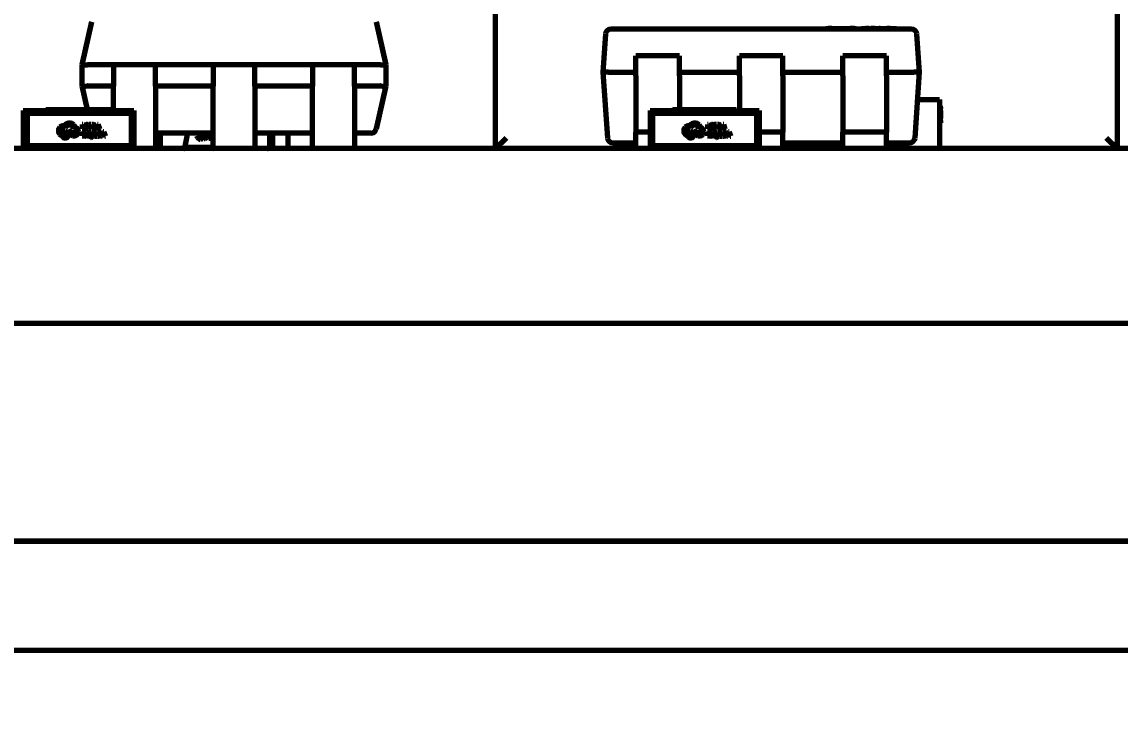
# Model space of a CAD drawing. Header units: millimetres. Extents: x 0 to 1189, y 0 to 841.
# Drawn here: x 586.56 to 596.63, y 577.02 to 583.34 of the extents above; entities that cross this region are included whole.
import ezdxf

# ---------------------------------------------------------------- set-up
doc = ezdxf.new("R2010")
doc.units = ezdxf.units.MM
doc.header["$LTSCALE"] = 0.75
doc.layers.add('FD_Dimensions', color=7, linetype='Continuous', lineweight=35)
doc.layers.add('Visible', color=7, linetype='Continuous', lineweight=70)
doc.styles.get("Standard").update_dxf_attribs({"font": 'arial.ttf'})
doc.dimstyles.new('Dim-ISO-25', dxfattribs={"dimtxt": 3.5, "dimasz": 3.5, "dimexe": 2.1, "dimexo": 2.1, "dimgap": 1.4, "dimtad": 1, "dimzin": 12, "dimdsep": 46, "dimtxsty": 'Standard', "dimcen": 0, "dimazin": 3, "dimtp": 0.1, "dimtm": 0.1, "dimtfac": 0.714286, "dimtmove": 0, "dimatfit": 3, "dimfxl": 1, "dimtzin": 12, "dimarcsym": 0})

# ---------------------------------------------------------------- blocks, each defined once
blk = doc.blocks.new('*D53')
at = {"layer": 'Defpoints', "color": 0, "transparency": 16777216}
for p in [(650.869146, 593.760403), (550.357187, 575.580703), (650.869146, 554.580703)]:
    blk.add_point(p, dxfattribs=at)
at = {"layer": 'FD_Dimensions', "color": 0, "lineweight": -2, "transparency": 16777216}
for p, q in [((650.869146, 591.660403), (650.869146, 552.480703)), ((550.357187, 573.480703), (550.357187, 552.480703)), ((553.857187, 554.580703), (647.369146, 554.580703))]:
    blk.add_line(p, q, dxfattribs=at)
at = {"layer": 'FD_Dimensions', "color": 0, "transparency": 16777216}
for points in [[(553.857187, 555.164037), (553.857187, 553.99737), (550.357187, 554.580703)], [(647.369146, 555.164037), (647.369146, 553.99737), (650.869146, 554.580703)]]:
    blk.add_solid(points, dxfattribs=at)
at = {"layer": 'FD_Dimensions', "color": 0, "transparency": 16777216, "insert": (600.613167, 557.767709), "char_height": 3.5, "attachment_point": 5}
blk.add_mtext('100.51', dxfattribs=at)

msp = doc.modelspace()

# ---------------------------------------------------------------- linework, layer by layer
at = {"layer": 'Visible', "extrusion": (0, 1, 0)}
for p, q in [((590.9, 582.181), (590.9, 589.181)), ((596.6, 589.181), (596.6, 582.181)), ((587.109, 582.948), (587.196, 583.343)), ((589.806, 583.343), (589.893, 582.948)), ((591.886, 582.881), (591.911, 583.234)), ((591.96, 583.281), (594.711, 583.281)), ((593.93, 583.282), (593.949, 583.282)), ((593.93, 583.282), (593.93, 583.281)), ((593.983, 583.282), (593.949, 583.282)), ((593.983, 583.282), (594.024, 583.282)), ((593.983, 583.282), (593.983, 583.281)), ((594.024, 583.282), (594.068, 583.282)), ((594.068, 583.282), (594.113, 583.282)), ((594.068, 583.282), (594.068, 583.281)), ((594.113, 583.282), (594.126, 583.282)), ((594.113, 583.282), (594.113, 583.281)), ((594.126, 583.282), (594.152, 583.282)), ((594.126, 583.282), (594.126, 583.281)), ((594.191, 583.282), (594.152, 583.282)), ((594.152, 583.282), (594.152, 583.281)), ((594.191, 583.282), (594.207, 583.282)), ((594.207, 583.282), (594.207, 583.281)), ((594.257, 583.282), (594.257, 583.281)), ((594.257, 583.282), (594.29, 583.282)), ((594.29, 583.282), (594.29, 583.281)), ((594.292, 583.282), (594.292, 583.281)), ((594.297, 583.282), (594.292, 583.282)), ((594.297, 583.282), (594.301, 583.282)), ((594.297, 583.282), (594.297, 583.281)), ((594.311, 583.282), (594.301, 583.282)), ((594.324, 583.282), (594.311, 583.282)), ((594.324, 583.282), (594.325, 583.282)), ((594.324, 583.282), (594.324, 583.281)), ((594.325, 583.282), (594.332, 583.282)), ((594.325, 583.282), (594.325, 583.281)), ((594.332, 583.282), (594.337, 583.282)), ((594.332, 583.282), (594.332, 583.281)), ((594.337, 583.282), (594.337, 583.281)), ((594.343, 583.282), (594.343, 583.281)), ((594.354, 583.282), (594.343, 583.282)), ((594.367, 583.282), (594.354, 583.282)), ((594.372, 583.282), (594.367, 583.282)), ((594.372, 583.282), (594.376, 583.282)), ((594.372, 583.282), (594.372, 583.281)), ((594.376, 583.282), (594.376, 583.281)), ((594.376, 583.282), (594.378, 583.282)), ((594.378, 583.282), (594.378, 583.281)), ((594.382, 583.282), (594.378, 583.282)), ((594.382, 583.282), (594.398, 583.282)), ((594.398, 583.282), (594.418, 583.282)), ((594.426, 583.282), (594.418, 583.282)), ((594.418, 583.282), (594.418, 583.281)), ((594.426, 583.282), (594.426, 583.281)), ((594.426, 583.282), (594.459, 583.282)), ((594.459, 583.282), (594.462, 583.282)), ((594.459, 583.282), (594.459, 583.281)), ((594.462, 583.282), (594.47, 583.282)), ((594.462, 583.282), (594.462, 583.281)), ((594.47, 583.282), (594.487, 583.282)), ((594.47, 583.282), (594.47, 583.281)), ((594.511, 583.282), (594.487, 583.282)), ((594.52, 583.282), (594.511, 583.282)), ((594.52, 583.282), (594.52, 583.281)), ((594.523, 583.282), (594.532, 583.282)), ((594.523, 583.282), (594.523, 583.281)), ((594.532, 583.282), (594.538, 583.282)), ((594.532, 583.282), (594.532, 583.281)), ((594.538, 583.282), (594.563, 583.282)), ((594.538, 583.282), (594.538, 583.281)), ((594.563, 583.282), (594.57, 583.282)), ((594.563, 583.282), (594.563, 583.281)), ((594.57, 583.282), (594.578, 583.282)), ((594.57, 583.282), (594.57, 583.281)), ((594.578, 583.282), (594.578, 583.281)), ((594.761, 583.234), (594.786, 582.881)), ((592.586, 583.031), (592.186, 583.031)), ((592.186, 582.848), (592.186, 583.031)), ((592.586, 582.848), (592.586, 583.031)), ((593.536, 583.031), (593.136, 583.031)), ((593.136, 582.848), (593.136, 583.031)), ((593.536, 582.848), (593.536, 583.031)), ((594.486, 583.031), (594.086, 583.031)), ((594.086, 582.848), (594.086, 583.031)), ((594.486, 582.848), (594.486, 583.031)), ((587.109, 582.756), (587.109, 582.948)), ((587.109, 582.948), (587.109, 582.948)), ((587.406, 582.948), (587.157, 582.948)), ((587.397, 582.938), (587.397, 582.755)), ((587.771, 582.948), (587.406, 582.948)), ((588.318, 582.948), (587.771, 582.948)), ((587.781, 582.755), (587.781, 582.938)), ((588.309, 582.938), (588.309, 582.755)), ((588.683, 582.948), (588.318, 582.948)), ((589.231, 582.948), (588.683, 582.948)), ((588.693, 582.755), (588.693, 582.938)), ((589.221, 582.938), (589.221, 582.755)), ((589.596, 582.948), (589.231, 582.948)), ((589.845, 582.948), (589.596, 582.948)), ((589.605, 582.755), (589.605, 582.938)), ((589.893, 582.948), (589.893, 582.756)), ((589.893, 582.948), (589.893, 582.948)), ((591.928, 582.277), (591.886, 582.881)), ((591.936, 582.881), (591.886, 582.881)), ((591.936, 582.881), (592.186, 582.881)), ((592.186, 582.848), (592.186, 582.376)), ((592.586, 582.881), (593.136, 582.881)), ((592.586, 582.848), (592.586, 582.541)), ((593.136, 582.848), (593.136, 582.531)), ((593.536, 582.881), (594.086, 582.881)), ((593.536, 582.848), (593.536, 582.376)), ((594.086, 582.848), (594.086, 582.376)), ((594.486, 582.881), (594.736, 582.881)), ((594.486, 582.848), (594.486, 582.376)), ((594.786, 582.881), (594.736, 582.881)), ((594.786, 582.881), (594.744, 582.277)), ((587.156, 582.541), (587.109, 582.756)), ((587.109, 582.756), (587.109, 582.756)), ((587.157, 582.756), (587.397, 582.756)), ((587.397, 582.531), (587.397, 582.755)), ((587.781, 582.756), (588.309, 582.756)), ((587.781, 582.755), (587.781, 582.442)), ((588.309, 582.442), (588.309, 582.755)), ((588.693, 582.756), (589.221, 582.756)), ((588.693, 582.755), (588.693, 582.442)), ((589.221, 582.442), (589.221, 582.755)), ((589.605, 582.756), (589.845, 582.756)), ((589.605, 582.755), (589.605, 582.442)), ((589.893, 582.756), (589.806, 582.362)), ((589.893, 582.756), (589.893, 582.756)), ((594.768, 582.631), (594.97, 582.631)), ((594.97, 582.631), (594.97, 582.181)), ((586.566, 582.531), (586.582, 582.531)), ((586.566, 582.531), (586.566, 582.181)), ((586.582, 582.531), (586.782, 582.531)), ((586.582, 582.531), (586.582, 582.181)), ((586.771, 582.531), (586.776, 582.541)), ((586.776, 582.541), (586.792, 582.541)), ((586.782, 582.521), (586.792, 582.541)), ((586.782, 582.506), (586.782, 582.531)), ((586.787, 582.531), (586.782, 582.531)), ((586.782, 582.506), (586.782, 582.521)), ((587.382, 582.521), (586.782, 582.521)), ((586.792, 582.541), (587.372, 582.541)), ((587.372, 582.541), (587.382, 582.521)), ((587.382, 582.531), (587.377, 582.531)), ((587.382, 582.531), (587.382, 582.506)), ((587.382, 582.531), (587.582, 582.531)), ((587.382, 582.506), (587.382, 582.521)), ((587.582, 582.531), (587.582, 582.181)), ((592.317, 582.531), (592.517, 582.531)), ((592.317, 582.531), (592.317, 582.181)), ((592.517, 582.521), (592.527, 582.541)), ((592.517, 582.506), (592.517, 582.531)), ((592.522, 582.531), (592.517, 582.531)), ((592.517, 582.506), (592.517, 582.521)), ((593.117, 582.521), (592.517, 582.521)), ((592.527, 582.541), (593.107, 582.541)), ((593.107, 582.541), (593.117, 582.521)), ((593.117, 582.531), (593.112, 582.531)), ((593.117, 582.531), (593.117, 582.506)), ((593.117, 582.531), (593.317, 582.531)), ((593.117, 582.506), (593.117, 582.521)), ((593.317, 582.531), (593.317, 582.181)), ((594.98, 582.575), (594.97, 582.575)), ((594.98, 582.548), (594.97, 582.548)), ((594.98, 582.562), (594.98, 582.575)), ((594.98, 582.562), (594.98, 582.548)), ((594.98, 582.532), (594.98, 582.548)), ((594.98, 582.532), (594.98, 582.493)), ((586.607, 582.206), (586.607, 582.506)), ((586.607, 582.506), (586.782, 582.506)), ((586.607, 582.206), (586.607, 582.506)), ((586.607, 582.506), (587.557, 582.506)), ((586.782, 582.506), (587.382, 582.506)), ((587.382, 582.506), (587.557, 582.506)), ((587.557, 582.506), (587.557, 582.206)), ((587.557, 582.506), (587.557, 582.206)), ((587.781, 582.442), (587.781, 582.373)), ((588.309, 582.373), (588.309, 582.442)), ((588.693, 582.442), (588.693, 582.373)), ((589.221, 582.373), (589.221, 582.442)), ((589.605, 582.442), (589.605, 582.373)), ((592.342, 582.206), (592.342, 582.506)), ((592.342, 582.506), (592.517, 582.506)), ((592.342, 582.206), (592.342, 582.506)), ((592.342, 582.506), (593.292, 582.506)), ((592.517, 582.506), (593.117, 582.506)), ((593.117, 582.506), (593.292, 582.506)), ((593.292, 582.506), (593.292, 582.206)), ((593.292, 582.506), (593.292, 582.206)), ((594.98, 582.44), (594.97, 582.44)), ((594.98, 582.417), (594.97, 582.417)), ((594.98, 582.493), (594.98, 582.456)), ((594.98, 582.44), (594.98, 582.456)), ((594.98, 582.44), (594.98, 582.417)), ((587.013, 582.347), (586.974, 582.327)), ((586.981, 582.311), (587.022, 582.332)), ((587.022, 582.332), (587.013, 582.347)), ((587.036, 582.315), (587.023, 582.315)), ((587.032, 582.36), (587.034, 582.36)), ((587.108, 582.338), (587.107, 582.297)), ((587.113, 582.402), (587.108, 582.402)), ((587.108, 582.402), (587.108, 582.362)), ((587.108, 582.362), (587.129, 582.362)), ((587.129, 582.338), (587.108, 582.338)), ((587.113, 582.366), (587.113, 582.402)), ((587.129, 582.366), (587.113, 582.366)), ((587.113, 582.32), (587.113, 582.333)), ((587.113, 582.333), (587.129, 582.333)), ((587.127, 582.32), (587.113, 582.32)), ((587.113, 582.302), (587.113, 582.315)), ((587.113, 582.315), (587.127, 582.315)), ((587.127, 582.315), (587.127, 582.32)), ((587.129, 582.362), (587.129, 582.366)), ((587.129, 582.333), (587.129, 582.338)), ((587.137, 582.324), (587.137, 582.319)), ((587.153, 582.315), (587.144, 582.314)), ((587.158, 582.297), (587.158, 582.315)), ((587.162, 582.395), (587.162, 582.401)), ((587.162, 582.363), (587.162, 582.368)), ((587.191, 582.402), (587.17, 582.402)), ((587.17, 582.402), (587.17, 582.361)), ((587.17, 582.361), (587.192, 582.361)), ((587.175, 582.384), (587.175, 582.397)), ((587.175, 582.397), (587.191, 582.397)), ((587.19, 582.384), (587.175, 582.384)), ((587.175, 582.366), (587.175, 582.379)), ((587.175, 582.379), (587.19, 582.379)), ((587.192, 582.366), (587.175, 582.366)), ((587.183, 582.32), (587.183, 582.325)), ((587.193, 582.326), (587.187, 582.326)), ((587.187, 582.326), (587.198, 582.297)), ((587.19, 582.379), (587.19, 582.384)), ((587.191, 582.397), (587.191, 582.402)), ((587.192, 582.361), (587.192, 582.366)), ((587.2, 582.304), (587.193, 582.326)), ((587.211, 582.402), (587.199, 582.402)), ((587.199, 582.402), (587.199, 582.361)), ((587.199, 582.361), (587.21, 582.361)), ((587.21, 582.325), (587.201, 582.304)), ((587.201, 582.292), (587.215, 582.325)), ((587.205, 582.397), (587.204, 582.366)), ((587.204, 582.366), (587.21, 582.366)), ((587.211, 582.397), (587.205, 582.397)), ((587.215, 582.325), (587.21, 582.325)), ((587.241, 582.337), (587.22, 582.337)), ((587.22, 582.337), (587.22, 582.296)), ((587.225, 582.301), (587.225, 582.315)), ((587.225, 582.315), (587.24, 582.315)), ((587.226, 582.319), (587.226, 582.332)), ((587.226, 582.332), (587.241, 582.332)), ((587.24, 582.319), (587.226, 582.319)), ((587.25, 582.401), (587.235, 582.361)), ((587.235, 582.361), (587.24, 582.361)), ((587.24, 582.361), (587.244, 582.372)), ((587.24, 582.315), (587.24, 582.319)), ((587.241, 582.332), (587.241, 582.337)), ((587.244, 582.372), (587.261, 582.372)), ((587.252, 582.393), (587.246, 582.376)), ((587.246, 582.376), (587.26, 582.376)), ((587.256, 582.401), (587.25, 582.401)), ((587.262, 582.337), (587.25, 582.337)), ((587.25, 582.337), (587.25, 582.296)), ((587.253, 582.396), (587.253, 582.396)), ((587.26, 582.376), (587.254, 582.393)), ((587.255, 582.332), (587.255, 582.301)), ((587.261, 582.332), (587.255, 582.332)), ((587.271, 582.36), (587.256, 582.401)), ((587.261, 582.372), (587.265, 582.361)), ((587.265, 582.361), (587.271, 582.36)), ((587.301, 582.336), (587.285, 582.296)), ((587.303, 582.328), (587.297, 582.312)), ((587.306, 582.336), (587.301, 582.336)), ((587.304, 582.331), (587.303, 582.331)), ((587.31, 582.311), (587.304, 582.328)), ((587.322, 582.296), (587.306, 582.336)), ((587.781, 582.373), (587.781, 582.363)), ((587.781, 582.363), (587.781, 582.19)), ((588.309, 582.324), (587.781, 582.324)), ((587.827, 582.201), (587.827, 582.324)), ((588.27, 582.324), (588.27, 582.308)), ((588.273, 582.31), (588.273, 582.324)), ((588.287, 582.324), (588.287, 582.324)), ((588.301, 582.324), (588.301, 582.308)), ((588.304, 582.319), (588.304, 582.324)), ((588.309, 582.319), (588.304, 582.319)), ((588.304, 582.31), (588.304, 582.317)), ((588.304, 582.317), (588.309, 582.317)), ((588.309, 582.363), (588.309, 582.373)), ((588.309, 582.19), (588.309, 582.363)), ((588.693, 582.373), (588.693, 582.363)), ((588.693, 582.363), (588.693, 582.19)), ((589.221, 582.324), (588.693, 582.324)), ((588.827, 582.324), (588.827, 582.201)), ((588.853, 582.324), (588.853, 582.181)), ((588.996, 582.324), (588.996, 582.181)), ((589.221, 582.363), (589.221, 582.373)), ((589.221, 582.19), (589.221, 582.363)), ((589.605, 582.373), (589.605, 582.363)), ((589.605, 582.363), (589.605, 582.19)), ((589.759, 582.324), (589.605, 582.324)), ((592.186, 582.376), (592.186, 582.331)), ((592.317, 582.331), (592.186, 582.331)), ((592.186, 582.181), (592.186, 582.331)), ((592.749, 582.347), (592.71, 582.327)), ((592.717, 582.311), (592.758, 582.332)), ((592.758, 582.332), (592.749, 582.347)), ((592.771, 582.315), (592.758, 582.315)), ((592.767, 582.36), (592.77, 582.36)), ((592.844, 582.402), (592.843, 582.362)), ((592.843, 582.362), (592.865, 582.362)), ((592.864, 582.338), (592.843, 582.338)), ((592.843, 582.338), (592.843, 582.297)), ((592.849, 582.402), (592.844, 582.402)), ((592.848, 582.32), (592.849, 582.333)), ((592.863, 582.32), (592.848, 582.32)), ((592.848, 582.302), (592.848, 582.315)), ((592.848, 582.315), (592.863, 582.315)), ((592.849, 582.366), (592.849, 582.402)), ((592.865, 582.366), (592.849, 582.366)), ((592.849, 582.333), (592.864, 582.333)), ((592.863, 582.315), (592.863, 582.32)), ((592.864, 582.333), (592.864, 582.338)), ((592.865, 582.362), (592.865, 582.366)), ((592.873, 582.324), (592.873, 582.319)), ((592.888, 582.315), (592.88, 582.314)), ((592.893, 582.297), (592.893, 582.315)), ((592.897, 582.395), (592.897, 582.401)), ((592.897, 582.363), (592.897, 582.368)), ((592.926, 582.402), (592.905, 582.402)), ((592.905, 582.402), (592.905, 582.361)), ((592.905, 582.361), (592.927, 582.361)), ((592.91, 582.366), (592.911, 582.379)), ((592.927, 582.366), (592.91, 582.366)), ((592.911, 582.384), (592.911, 582.397)), ((592.911, 582.397), (592.926, 582.397)), ((592.925, 582.384), (592.911, 582.384)), ((592.911, 582.379), (592.925, 582.379)), ((592.918, 582.32), (592.918, 582.325)), ((592.928, 582.326), (592.922, 582.326)), ((592.922, 582.326), (592.934, 582.297)), ((592.925, 582.379), (592.925, 582.384)), ((592.926, 582.397), (592.926, 582.402)), ((592.927, 582.361), (592.927, 582.366)), ((592.936, 582.304), (592.928, 582.326)), ((592.947, 582.402), (592.935, 582.402)), ((592.935, 582.402), (592.935, 582.361)), ((592.935, 582.361), (592.946, 582.361)), ((592.945, 582.325), (592.937, 582.304)), ((592.937, 582.292), (592.95, 582.325)), ((592.94, 582.397), (592.94, 582.366)), ((592.946, 582.397), (592.94, 582.397)), ((592.94, 582.366), (592.946, 582.366)), ((592.95, 582.325), (592.945, 582.325)), ((592.977, 582.337), (592.956, 582.337)), ((592.956, 582.337), (592.956, 582.296)), ((592.961, 582.319), (592.961, 582.332)), ((592.961, 582.332), (592.977, 582.332)), ((592.976, 582.319), (592.961, 582.319)), ((592.961, 582.301), (592.961, 582.315)), ((592.961, 582.315), (592.976, 582.315)), ((592.986, 582.401), (592.97, 582.361)), ((592.97, 582.361), (592.976, 582.361)), ((592.976, 582.361), (592.98, 582.372)), ((592.976, 582.315), (592.976, 582.319)), ((592.977, 582.332), (592.977, 582.337)), ((592.98, 582.372), (592.997, 582.372)), ((592.988, 582.393), (592.982, 582.376)), ((592.982, 582.376), (592.995, 582.376)), ((592.986, 582.337), (592.985, 582.296)), ((592.992, 582.401), (592.986, 582.401)), ((592.997, 582.337), (592.986, 582.337)), ((592.989, 582.396), (592.988, 582.396)), ((592.995, 582.376), (592.989, 582.393)), ((592.991, 582.332), (592.99, 582.301)), ((592.997, 582.332), (592.991, 582.332)), ((593.007, 582.36), (592.992, 582.401)), ((592.997, 582.372), (593.001, 582.361)), ((593.001, 582.361), (593.007, 582.36)), ((593.036, 582.336), (593.021, 582.296)), ((593.038, 582.328), (593.032, 582.312)), ((593.042, 582.336), (593.036, 582.336)), ((593.039, 582.331), (593.039, 582.331)), ((593.046, 582.311), (593.04, 582.328)), ((593.057, 582.296), (593.042, 582.336)), ((593.536, 582.331), (593.317, 582.331)), ((593.536, 582.376), (593.536, 582.331)), ((593.536, 582.181), (593.536, 582.331)), ((594.086, 582.376), (594.086, 582.331)), ((594.486, 582.331), (594.086, 582.331)), ((594.086, 582.181), (594.086, 582.331)), ((594.486, 582.376), (594.486, 582.331)), ((594.486, 582.181), (594.486, 582.331)), ((586.981, 582.308), (586.981, 582.311)), ((587.02, 582.298), (587.037, 582.297)), ((587.107, 582.297), (587.129, 582.297)), ((587.129, 582.302), (587.113, 582.302)), ((587.129, 582.297), (587.129, 582.302)), ((587.153, 582.311), (587.146, 582.311)), ((587.152, 582.301), (587.152, 582.301)), ((587.152, 582.301), (587.152, 582.297)), ((587.152, 582.297), (587.158, 582.297)), ((587.153, 582.309), (587.153, 582.311)), ((587.165, 582.303), (587.164, 582.298)), ((587.188, 582.288), (587.188, 582.283)), ((587.198, 582.297), (587.196, 582.291)), ((587.201, 582.301), (587.2, 582.304)), ((587.201, 582.301), (587.201, 582.301)), ((587.22, 582.296), (587.242, 582.296)), ((587.242, 582.301), (587.225, 582.301)), ((587.242, 582.296), (587.242, 582.301)), ((587.25, 582.296), (587.261, 582.296)), ((587.255, 582.301), (587.261, 582.301)), ((587.285, 582.296), (587.291, 582.296)), ((587.291, 582.296), (587.295, 582.307)), ((587.295, 582.307), (587.312, 582.307)), ((587.297, 582.312), (587.31, 582.311)), ((587.312, 582.307), (587.316, 582.296)), ((587.316, 582.296), (587.322, 582.296)), ((588.223, 582.3), (588.203, 582.29)), ((588.207, 582.282), (588.227, 582.293)), ((588.207, 582.28), (588.207, 582.282)), ((588.227, 582.293), (588.223, 582.3)), ((588.226, 582.275), (588.235, 582.275)), ((588.234, 582.284), (588.228, 582.284)), ((588.232, 582.307), (588.233, 582.307)), ((588.27, 582.308), (588.281, 582.308)), ((588.281, 582.296), (588.27, 582.296)), ((588.27, 582.296), (588.27, 582.276)), ((588.27, 582.276), (588.281, 582.276)), ((588.281, 582.31), (588.273, 582.31)), ((588.273, 582.287), (588.273, 582.294)), ((588.273, 582.294), (588.281, 582.294)), ((588.28, 582.287), (588.273, 582.287)), ((588.273, 582.278), (588.273, 582.285)), ((588.273, 582.285), (588.28, 582.285)), ((588.281, 582.278), (588.273, 582.278)), ((588.28, 582.285), (588.28, 582.287)), ((588.281, 582.308), (588.281, 582.31)), ((588.281, 582.294), (588.281, 582.296)), ((588.281, 582.276), (588.281, 582.278)), ((588.285, 582.289), (588.285, 582.287)), ((588.293, 582.285), (588.288, 582.284)), ((588.293, 582.283), (588.289, 582.282)), ((588.293, 582.281), (588.293, 582.283)), ((588.293, 582.278), (588.293, 582.278)), ((588.293, 582.278), (588.293, 582.276)), ((588.293, 582.276), (588.295, 582.276)), ((588.295, 582.276), (588.295, 582.285)), ((588.297, 582.309), (588.297, 582.311)), ((588.299, 582.279), (588.299, 582.276)), ((588.301, 582.308), (588.309, 582.308)), ((588.309, 582.31), (588.304, 582.31)), ((588.308, 582.287), (588.308, 582.29)), ((590.9, 582.181), (591, 582.281)), ((592.186, 582.231), (591.978, 582.231)), ((592.717, 582.308), (592.717, 582.311)), ((592.756, 582.298), (592.773, 582.297)), ((592.843, 582.297), (592.865, 582.297)), ((592.865, 582.302), (592.848, 582.302)), ((592.865, 582.297), (592.865, 582.302)), ((592.888, 582.311), (592.881, 582.311)), ((592.888, 582.309), (592.888, 582.311)), ((592.888, 582.301), (592.888, 582.301)), ((592.888, 582.301), (592.888, 582.297)), ((592.888, 582.297), (592.893, 582.297)), ((592.9, 582.303), (592.9, 582.298)), ((592.923, 582.288), (592.923, 582.283)), ((592.934, 582.297), (592.931, 582.291)), ((592.936, 582.301), (592.936, 582.304)), ((592.936, 582.301), (592.936, 582.301)), ((592.956, 582.296), (592.978, 582.296)), ((592.978, 582.301), (592.961, 582.301)), ((592.978, 582.296), (592.978, 582.301)), ((592.985, 582.296), (592.996, 582.296)), ((592.99, 582.301), (592.996, 582.301)), ((593.021, 582.296), (593.026, 582.296)), ((593.026, 582.296), (593.03, 582.307)), ((593.03, 582.307), (593.047, 582.307)), ((593.032, 582.312), (593.046, 582.311)), ((593.047, 582.307), (593.051, 582.296)), ((593.051, 582.296), (593.057, 582.296)), ((594.086, 582.231), (593.536, 582.231)), ((594.694, 582.231), (594.486, 582.231)), ((596.5, 582.281), (596.6, 582.181)), ((604.277, 582.181), (566.627, 582.181)), ((586.832, 582.206), (586.607, 582.206)), ((587.557, 582.206), (586.607, 582.206)), ((586.832, 582.181), (586.832, 582.206)), ((587.316, 582.206), (587.316, 582.181)), ((587.557, 582.206), (587.332, 582.206)), ((587.332, 582.206), (587.332, 582.181)), ((588.046, 582.191), (588.048, 582.191)), ((588.048, 582.183), (588.046, 582.183)), ((588.047, 582.187), (588.048, 582.191)), ((588.048, 582.183), (588.048, 582.191)), ((588.309, 582.191), (588.05, 582.191)), ((588.077, 582.191), (588.077, 582.181)), ((588.827, 582.207), (588.853, 582.181)), ((592.567, 582.206), (592.342, 582.206)), ((593.292, 582.206), (592.342, 582.206)), ((592.567, 582.181), (592.567, 582.206)), ((592.586, 582.181), (592.586, 582.206)), ((592.649, 582.191), (592.65, 582.191)), ((592.649, 582.187), (592.65, 582.191)), ((592.65, 582.183), (592.649, 582.183)), ((592.65, 582.183), (592.65, 582.191)), ((593.067, 582.191), (592.653, 582.191)), ((592.68, 582.191), (592.68, 582.181)), ((592.902, 582.181), (592.902, 582.191)), ((593.292, 582.206), (593.067, 582.206)), ((593.067, 582.206), (593.067, 582.181)), ((562.857, 580.581), (615.357, 580.581)), ((615.357, 578.581), (562.857, 578.581)), ((562.857, 578.581), (615.357, 578.581)), ((559.848, 577.581), (638.366, 577.581))]:
    msp.add_line(p, q, dxfattribs=at)
at = {"layer": 'Visible', "extrusion": (-2e-16, 0, -1)}
for centre, radius, start, end in [((-591.96, 583.231), 0.05, 4, 90), ((-594.711, 583.231), 0.05, 90, 176), ((-587.077, 582.431), 1, 186.1333, 193.2971), ((-588.304, 582.282), 0.00668, 88.9569, 122.306), ((-588.304, 582.279), 0.00166, 127.1478, 181.8933), ((-591.978, 582.281), 0.05, 270, 356), ((-594.694, 582.281), 0.05, 184, 270), ((-587.771, 582.19), 0.0096, 180, 270), ((-587.847, 582.201), 0.02, 270, 0), ((-588.318, 582.19), 0.0096, 270, 0), ((-588.683, 582.19), 0.0096, 180, 270), ((-589.231, 582.19), 0.0096, 270, 0), ((-589.596, 582.19), 0.0096, 180, 270), ((-591.68, 582.431), 1, 193.0029, 193.2971)]:
    msp.add_arc(centre, radius, start, end, dxfattribs=at)
at = {"layer": 'Visible'}
for centre, radius, start, end in [((587.406, 582.938), 0.0096, 90, 180), ((587.771, 582.938), 0.0096, 0, 90), ((588.318, 582.938), 0.0096, 90, 180), ((588.683, 582.938), 0.0096, 0, 90), ((589.231, 582.938), 0.0096, 90, 180), ((589.596, 582.938), 0.0096, 0, 90), ((586.937, 582.344), 0.0466, 134.6971, 179.6794), ((586.937, 582.344), 0.0472, 179.7208, 221.6119), ((586.937, 582.345), 0.029, 89.7169, 179.4704), ((586.938, 582.345), 0.0294, 179.9989, 245.4523), ((586.953, 582.308), 0.0292, 89.9896, 159.3696), ((586.952, 582.308), 0.0113, 89.5857, 269.6016), ((586.952, 582.308), 0.0113, 269.604, 89.5833), ((586.991, 582.356), 0.0407, 89.357, 161.0747), ((586.991, 582.356), 0.0409, 6.2725, 89.3877), ((587.034, 582.338), 0.0226, 359.6348, 89.5525), ((587.034, 582.338), 0.0225, 273.7943, 359.9919), ((587.034, 582.337), 0.0409, 1.1824, 72.1956), ((588.212, 582.305), 0.0204, 107.9732, 161.45), ((588.212, 582.304), 0.0205, 6.7485, 71.9334), ((589.759, 582.372), 0.048, 270, 347.4712), ((592.672, 582.344), 0.0466, 134.6971, 179.6794), ((592.673, 582.344), 0.0472, 179.7208, 221.6119), ((592.673, 582.345), 0.029, 89.7169, 179.4704), ((592.673, 582.345), 0.0294, 179.9989, 245.4523), ((592.688, 582.308), 0.0292, 89.9896, 159.3696), ((592.688, 582.308), 0.0113, 89.5857, 269.6016), ((592.727, 582.356), 0.0407, 89.357, 161.0747), ((592.688, 582.308), 0.0113, 269.604, 89.5833), ((592.727, 582.356), 0.0409, 6.2725, 89.3877), ((592.769, 582.338), 0.0226, 359.6348, 89.5525), ((592.77, 582.338), 0.0225, 273.7943, 359.9919), ((592.769, 582.337), 0.0409, 1.1824, 72.1956), ((586.952, 582.308), 0.029, 269.7169, 359.4704), ((588.185, 582.299), 0.0236, 180.1625, 222.0583), ((588.185, 582.299), 0.0145, 90.1232, 179.8768), ((588.193, 582.28), 0.00564, 90, 270), ((588.193, 582.28), 0.0145, 270.1232, 359.8768), ((588.233, 582.296), 0.0202, 317.3597, 0.1627), ((592.688, 582.308), 0.029, 269.7169, 359.4704), ((588.807, 582.201), 0.02, 270, 0)]:
    msp.add_arc(centre, radius, start, end, dxfattribs=at)
at = {"layer": 'Visible', "extrusion": (-2e-16, 0, -1)}
for centre, major_axis, ratio, start_param, end_param in [((587.157, 582.943), (-0.048, 0.0053), 0.107218, 0.011769, 1.535489), ((589.845, 582.943), (0.048, 0.0053), 0.107218, -1.535489, -0.011769), ((586.943, 582.359), (-0.0194, 0.0071), 0.656604, 1.070411, 1.86433), ((587.819, 583.528), (0.675, 1.16), 0.097346, 3.085934, 3.171643), ((585.471, 580.32), (1.679, 2.001), 0.041306, -0.034144, 0.049909), ((586.949, 582.738), (-0.212, 0.37), 0.20241, 3.137786, 3.259037), ((587.462, 582.26), (-0.291, 0.056), 0.038733, -0.20033, -0.064083), ((592.678, 582.359), (-0.0194, 0.0071), 0.656604, 1.070411, 1.86433), ((593.554, 583.528), (0.675, 1.16), 0.097346, 3.085934, 3.171643), ((591.207, 580.32), (1.679, 2.001), 0.041306, -0.034144, 0.049909), ((592.685, 582.738), (-0.212, 0.37), 0.20241, 3.137786, 3.259037), ((593.197, 582.26), (-0.291, 0.056), 0.038733, -0.20033, -0.064083), ((585.449, 583.449), (-1.73, 1.147), 0.038112, 3.116708, 3.199884), ((588.185, 582.298), (-0.0141, 0.0046), 0.969385, -1.45066, -0.301915), ((588.234, 582.296), (-0.00786, 0.00786), 0.978094, 0.770918, 2.370675), ((588.233, 582.296), (-0.0035, 0.0108), 0.98996, 1.887557, 3.384947), ((588.621, 582.893), (0.333, 0.583), 0.097346, 3.085934, 3.171643), ((587.459, 581.281), (0.832, 1.007), 0.041306, -0.034144, 0.049909), ((588.189, 582.495), (-0.107, 0.184), 0.20241, 3.137786, 3.259037), ((587.437, 582.846), (-0.869, 0.567), 0.038112, 3.116707, 3.199884), ((591.184, 583.449), (-1.73, 1.147), 0.038112, 3.116708, 3.199884)]:
    msp.add_ellipse(centre, major_axis=major_axis, ratio=ratio, start_param=start_param, end_param=end_param, dxfattribs=at)
at = {"layer": 'Visible'}
for centre, major_axis, ratio, start_param, end_param in [((587.157, 582.761), (0.048, 0.0053), 0.107218, 3.153362, 4.677082), ((589.845, 582.761), (-0.048, 0.0053), 0.107218, 1.606103, 3.129824), ((586.939, 582.337), (-0.0138, 0.0523), 0.926516, -0.247037, 0.487553), ((586.952, 582.308), (0.0237, 0.0179), 0.966445, 0.054562, 0.90237), ((586.999, 582.314), (-0.02, 0.0988), 0.759986, -0.15803, 0.321953), ((586.993, 582.351), (-0.0182, 0.0612), 0.934799, -0.980583, -0.277814), ((586.992, 582.366), (-0.0539, 0.0233), 0.837988, 3.806534, 4.311597), ((587.034, 582.338), (-0.0115, 0.0389), 0.988956, 3.667174, 4.414493), ((588.899, 583.576), (1.764, 1.207), 0.091427, 3.07816, 3.155207), ((586.922, 582.207), (0.244, 0.19), 0.183486, 0.098091, 0.22818), ((587.296, 582.387), (0.13, 0.073), 0.212187, 3.021435, 3.170188), ((585.953, 583.958), (-1.269, 1.589), 0.081091, 3.075982, 3.149198), ((585.03, 585.925), (-2.193, 3.56), 0.069256, 3.098279, 3.154959), ((585.24, 579.773), (1.982, 2.621), 0.066126, -0.004639, 0.049226), ((586.404, 581.7), (0.82, 0.691), 0.103718, -0.088444, 0.016), ((585.917, 583.42), (-1.307, 1.049), 0.088029, 3.129863, 3.211123), ((582.669, 585.194), (-4.561, 2.824), 0.058151, 3.125269, 3.177012), ((585.29, 579.708), (1.982, 2.621), 0.066126, -0.004639, 0.049226), ((586.454, 581.636), (0.82, 0.691), 0.103718, -0.088444, 0.016), ((585.968, 583.355), (-1.307, 1.049), 0.088029, 3.129863, 3.211123), ((582.719, 585.129), (-4.561, 2.824), 0.058151, 3.125269, 3.177012), ((588.184, 582.298), (-0.0013, 0.0231), 0.986122, 0.723883, 1.515679), ((588.186, 582.295), (-0.0071, 0.0261), 0.926516, -0.247037, 0.487553), ((588.212, 582.31), (-0.027, 0.0115), 0.837988, 3.806534, 4.205577), ((588.234, 582.297), (-0.0143, 0.0134), 0.942481, 3.881418, 5.185358), ((589.161, 582.921), (0.878, 0.61), 0.091427, 3.07816, 3.155207), ((592.674, 582.337), (-0.0138, 0.0523), 0.926516, -0.247037, 0.487553), ((592.687, 582.308), (0.0237, 0.0179), 0.966445, 0.054562, 0.90237), ((592.735, 582.314), (-0.02, 0.0988), 0.759986, -0.15803, 0.321953), ((592.729, 582.351), (-0.0182, 0.0612), 0.934799, -0.980583, -0.277814), ((592.727, 582.366), (-0.0539, 0.0233), 0.837988, 3.806534, 4.311597), ((592.77, 582.338), (-0.0115, 0.0389), 0.988956, 3.667174, 4.414493), ((594.635, 583.576), (1.764, 1.207), 0.091427, 3.07816, 3.155207), ((592.658, 582.207), (0.244, 0.19), 0.183486, 0.098091, 0.22818), ((593.032, 582.387), (0.13, 0.073), 0.212187, 3.021435, 3.170188), ((590.976, 579.773), (1.982, 2.621), 0.066126, -0.004639, 0.049226), ((591.688, 583.958), (-1.269, 1.589), 0.081091, 3.075982, 3.149198), ((590.766, 585.925), (-2.193, 3.56), 0.069256, 3.098279, 3.154959), ((592.139, 581.7), (0.82, 0.691), 0.103718, -0.088444, 0.016), ((591.653, 583.42), (-1.307, 1.049), 0.088029, 3.129863, 3.211123), ((588.404, 585.194), (-4.561, 2.824), 0.058151, 3.125269, 3.177012), ((591.026, 579.708), (1.982, 2.621), 0.066126, -0.004639, 0.049226), ((592.19, 581.636), (0.82, 0.691), 0.103718, -0.088444, 0.016), ((591.703, 583.355), (-1.307, 1.049), 0.088029, 3.129863, 3.211123), ((588.455, 585.129), (-4.561, 2.824), 0.058151, 3.125269, 3.177012), ((587.027, 582.491), (0.115, 0.186), 0.458145, 3.008744, 3.278684), ((586.952, 582.307), (-0.0282, 0.0047), 0.978016, 0.463372, 1.734638), ((587.031, 582.347), (-0.0147, 0.0474), 0.895466, 2.941428, 3.612698), ((587.862, 583.253), (0.725, 0.955), 0.081663, 3.133606, 3.202597), ((587.239, 582.229), (-0.099, 0.079), 0.179873, -0.023647, 0.140528), ((587.255, 582.453), (0.114, 0.151), 0.157797, 3.127272, 3.258245), ((586.746, 583.034), (-0.403, 0.736), 0.103328, 3.08421, 3.203007), ((587.052, 582.493), (-0.096, 0.192), 0.178116, 3.051539, 3.208707), ((587.708, 583.152), (0.545, 0.853), 0.118939, 3.153272, 3.216276), ((587.325, 582.309), (-0.159, 0.006), 0.112393, 0.09008, 0.298014), ((586.936, 582.587), (-0.246, 0.288), 0.165872, 2.999062, 3.125444), ((587.1, 582.307), (-0.083, 0.0001), 0.172865, 3.291834, 3.569391), ((586.869, 582.469), (-0.314, 0.168), 0.138063, 3.070155, 3.214237), ((586.747, 582.075), (0.436, 0.233), 0.115, -0.062543, 0.026007), ((586.003, 583.893), (-1.269, 1.589), 0.081091, 3.075982, 3.149198), ((585.08, 585.86), (-2.193, 3.56), 0.069256, 3.098279, 3.154959), ((588.229, 582.372), (0.0567, 0.0936), 0.458145, 3.008745, 3.278684), ((588.192, 582.281), (0.0101, 0.0098), 0.950528, 0.772327, 2.037772), ((588.193, 582.28), (-0.0141, 0.0023), 0.978016, 0.463372, 1.734638), ((588.192, 582.28), (0.0118, 0.009), 0.966445, 0.054562, 0.90237), ((588.232, 582.3), (-0.0075, 0.0237), 0.895466, 2.941428, 3.612698), ((588.644, 582.756), (0.359, 0.48), 0.081663, 3.133606, 3.202597), ((588.336, 582.242), (-0.0498, 0.0391), 0.179873, -0.023647, 0.140528), ((588.343, 582.354), (0.0564, 0.076), 0.157797, 3.127272, 3.258245), ((588.087, 582.643), (-0.204, 0.367), 0.103328, 3.08421, 3.203007), ((588.242, 582.373), (-0.0486, 0.0958), 0.178116, 3.051539, 3.208707), ((588.364, 582.321), (0.065, 0.037), 0.212187, 3.021435, 3.170188), ((588.568, 582.705), (0.27, 0.429), 0.118939, 3.153272, 3.216276), ((588.183, 582.42), (-0.124, 0.143), 0.165872, 2.999062, 3.125444), ((588.15, 582.361), (-0.158, 0.083), 0.138063, 3.070155, 3.214237), ((588.091, 582.163), (0.217, 0.118), 0.115, -0.062543, 0.026007), ((592.763, 582.491), (0.115, 0.186), 0.458145, 3.008744, 3.278684), ((592.688, 582.307), (-0.0282, 0.0047), 0.978016, 0.463372, 1.734638), ((592.767, 582.347), (-0.0147, 0.0474), 0.895466, 2.941428, 3.612698), ((593.598, 583.253), (0.725, 0.955), 0.081663, 3.133606, 3.202597), ((592.975, 582.229), (-0.099, 0.079), 0.179873, -0.023647, 0.140528), ((592.991, 582.453), (0.114, 0.151), 0.157797, 3.127272, 3.258245), ((592.481, 583.034), (-0.403, 0.736), 0.103328, 3.08421, 3.203007), ((592.788, 582.493), (-0.096, 0.192), 0.178116, 3.051539, 3.208707), ((593.444, 583.152), (0.545, 0.853), 0.118939, 3.153272, 3.216276), ((593.06, 582.309), (-0.159, 0.006), 0.112393, 0.09008, 0.298014), ((592.671, 582.587), (-0.246, 0.288), 0.165872, 2.999062, 3.125444), ((592.836, 582.307), (-0.083, 0.0001), 0.172865, 3.291834, 3.569391), ((592.605, 582.469), (-0.314, 0.168), 0.138063, 3.070155, 3.214237), ((592.483, 582.075), (0.436, 0.233), 0.115, -0.062543, 0.026007), ((591.739, 583.893), (-1.269, 1.589), 0.081091, 3.075982, 3.149198), ((590.816, 585.86), (-2.193, 3.56), 0.069256, 3.098279, 3.154959), ((588.05, 582.2), (-0.0002, 0.0195), 0.245617, 2.078746, 2.345625), ((588.05, 582.201), (-0.0004, 0.0199), 0.237133, 2.611564, 3.136678), ((592.653, 582.2), (-0.0002, 0.0195), 0.245617, 2.078746, 2.345625), ((592.652, 582.201), (-0.0004, 0.0199), 0.237133, 2.611564, 3.136678)]:
    msp.add_ellipse(centre, major_axis=major_axis, ratio=ratio, start_param=start_param, end_param=end_param, dxfattribs=at)
for points in [[(587.155, 582.948), (587.156, 582.948), (587.156, 582.948), (587.157, 582.948)], [(589.845, 582.948), (589.846, 582.948), (589.846, 582.948), (589.846, 582.948)], [(587.157, 582.756), (587.156, 582.756), (587.156, 582.756), (587.155, 582.756)], [(589.846, 582.756), (589.846, 582.756), (589.846, 582.756), (589.845, 582.756)]]:
    msp.add_rational_spline(points, [1, 0.999953830335, 0.999953830335, 1], degree=3, dxfattribs=at)
for points in [[(586.944, 582.39), (586.941, 582.391), (586.939, 582.391), (586.937, 582.391)], [(586.957, 582.403), (586.952, 582.4), (586.948, 582.395), (586.944, 582.39)], [(587.021, 582.316), (587.016, 582.316), (587.012, 582.312), (587.012, 582.307)], [(587.023, 582.315), (587.022, 582.315), (587.021, 582.316), (587.021, 582.316)], [(587.137, 582.397), (587.133, 582.393), (587.131, 582.388), (587.131, 582.381)], [(587.136, 582.366), (587.14, 582.363), (587.144, 582.361), (587.15, 582.361)], [(587.152, 582.403), (587.146, 582.403), (587.141, 582.401), (587.137, 582.397)], [(587.137, 582.381), (587.137, 582.386), (587.138, 582.391), (587.141, 582.394)], [(587.141, 582.37), (587.138, 582.373), (587.137, 582.376), (587.137, 582.381)], [(587.147, 582.327), (587.143, 582.327), (587.14, 582.326), (587.137, 582.324)], [(587.137, 582.319), (587.14, 582.321), (587.143, 582.322), (587.147, 582.322)], [(587.141, 582.394), (587.144, 582.397), (587.148, 582.398), (587.152, 582.398)], [(587.158, 582.315), (587.158, 582.323), (587.154, 582.327), (587.147, 582.327)], [(587.15, 582.361), (587.155, 582.361), (587.158, 582.361), (587.162, 582.363)], [(587.152, 582.398), (587.156, 582.398), (587.159, 582.397), (587.162, 582.395)], [(587.168, 582.324), (587.166, 582.323), (587.165, 582.321), (587.165, 582.318)], [(587.176, 582.326), (587.173, 582.326), (587.17, 582.326), (587.168, 582.324)], [(587.17, 582.318), (587.17, 582.32), (587.17, 582.32), (587.171, 582.321)], [(587.171, 582.316), (587.17, 582.316), (587.17, 582.317), (587.17, 582.318)], [(587.171, 582.321), (587.173, 582.322), (587.174, 582.322), (587.175, 582.322)], [(587.175, 582.322), (587.178, 582.322), (587.181, 582.321), (587.183, 582.32)], [(587.183, 582.325), (587.181, 582.326), (587.178, 582.326), (587.176, 582.326)], [(587.226, 582.396), (587.222, 582.4), (587.217, 582.402), (587.211, 582.402)], [(587.232, 582.382), (587.232, 582.388), (587.23, 582.392), (587.226, 582.396)], [(587.253, 582.396), (587.253, 582.395), (587.253, 582.394), (587.252, 582.393)], [(587.254, 582.393), (587.253, 582.394), (587.253, 582.395), (587.253, 582.396)], [(587.277, 582.331), (587.273, 582.335), (587.268, 582.337), (587.262, 582.337)], [(587.283, 582.317), (587.283, 582.323), (587.281, 582.328), (587.277, 582.331)], [(587.303, 582.331), (587.303, 582.33), (587.303, 582.329), (587.303, 582.328)], [(587.304, 582.328), (587.304, 582.329), (587.304, 582.33), (587.304, 582.331)], [(588.188, 582.322), (588.187, 582.322), (588.186, 582.322), (588.185, 582.322)], [(588.19, 582.324), (588.189, 582.323), (588.189, 582.322), (588.188, 582.322)], [(588.283, 582.324), (588.282, 582.322), (588.282, 582.32), (588.282, 582.318)], [(588.284, 582.318), (588.284, 582.32), (588.285, 582.322), (588.287, 582.324)], [(588.286, 582.312), (588.285, 582.313), (588.284, 582.315), (588.284, 582.318)], [(592.679, 582.39), (592.677, 582.391), (592.675, 582.391), (592.673, 582.391)], [(592.692, 582.403), (592.687, 582.4), (592.683, 582.395), (592.679, 582.39)], [(592.756, 582.316), (592.751, 582.316), (592.747, 582.312), (592.747, 582.307)], [(592.758, 582.315), (592.757, 582.315), (592.757, 582.316), (592.756, 582.316)], [(592.873, 582.397), (592.869, 582.393), (592.867, 582.388), (592.867, 582.381)], [(592.872, 582.381), (592.872, 582.386), (592.874, 582.391), (592.877, 582.394)], [(592.876, 582.37), (592.874, 582.373), (592.872, 582.376), (592.872, 582.381)], [(592.872, 582.366), (592.875, 582.363), (592.88, 582.361), (592.886, 582.361)], [(592.888, 582.403), (592.882, 582.403), (592.877, 582.401), (592.873, 582.397)], [(592.883, 582.327), (592.879, 582.327), (592.876, 582.326), (592.873, 582.324)], [(592.873, 582.319), (592.876, 582.321), (592.879, 582.322), (592.882, 582.322)], [(592.877, 582.394), (592.879, 582.397), (592.883, 582.398), (592.888, 582.398)], [(592.893, 582.315), (592.893, 582.323), (592.89, 582.327), (592.883, 582.327)], [(592.886, 582.361), (592.89, 582.361), (592.894, 582.361), (592.897, 582.363)], [(592.888, 582.398), (592.891, 582.398), (592.894, 582.397), (592.897, 582.395)], [(592.903, 582.324), (592.901, 582.323), (592.9, 582.321), (592.9, 582.318)], [(592.912, 582.326), (592.908, 582.326), (592.906, 582.326), (592.903, 582.324)], [(592.905, 582.318), (592.905, 582.32), (592.906, 582.32), (592.907, 582.321)], [(592.907, 582.316), (592.906, 582.316), (592.905, 582.317), (592.905, 582.318)], [(592.907, 582.321), (592.908, 582.322), (592.909, 582.322), (592.911, 582.322)], [(592.911, 582.322), (592.914, 582.322), (592.916, 582.321), (592.918, 582.32)], [(592.918, 582.325), (592.916, 582.326), (592.914, 582.326), (592.912, 582.326)], [(592.962, 582.396), (592.958, 582.4), (592.953, 582.402), (592.947, 582.402)], [(592.968, 582.382), (592.968, 582.388), (592.966, 582.392), (592.962, 582.396)], [(592.988, 582.396), (592.988, 582.395), (592.988, 582.394), (592.988, 582.393)], [(592.989, 582.393), (592.989, 582.394), (592.989, 582.395), (592.989, 582.396)], [(593.012, 582.331), (593.008, 582.335), (593.003, 582.337), (592.997, 582.337)], [(593.018, 582.317), (593.019, 582.323), (593.017, 582.328), (593.012, 582.331)], [(593.039, 582.331), (593.039, 582.33), (593.039, 582.329), (593.038, 582.328)], [(593.04, 582.328), (593.04, 582.329), (593.039, 582.33), (593.039, 582.331)], [(587.012, 582.307), (587.012, 582.302), (587.015, 582.298), (587.02, 582.298)], [(587.144, 582.314), (587.138, 582.313), (587.134, 582.31), (587.134, 582.305)], [(587.134, 582.305), (587.134, 582.302), (587.135, 582.3), (587.137, 582.299)], [(587.139, 582.305), (587.139, 582.304), (587.14, 582.303), (587.141, 582.302)], [(587.146, 582.311), (587.143, 582.31), (587.142, 582.31), (587.141, 582.309)], [(587.15, 582.303), (587.152, 582.304), (587.153, 582.306), (587.153, 582.309)], [(587.173, 582.3), (587.17, 582.3), (587.167, 582.301), (587.165, 582.303)], [(587.172, 582.309), (587.175, 582.308), (587.177, 582.308), (587.178, 582.307)], [(587.178, 582.307), (587.178, 582.306), (587.179, 582.305), (587.179, 582.304)], [(587.191, 582.287), (587.19, 582.287), (587.189, 582.287), (587.188, 582.288)], [(587.188, 582.283), (587.189, 582.283), (587.19, 582.283), (587.191, 582.283)], [(587.191, 582.283), (587.195, 582.283), (587.199, 582.286), (587.201, 582.292)], [(587.196, 582.291), (587.195, 582.289), (587.193, 582.287), (587.191, 582.287)], [(587.201, 582.304), (587.201, 582.303), (587.201, 582.302), (587.201, 582.301)], [(588.185, 582.313), (588.188, 582.313), (588.19, 582.312), (588.193, 582.311)], [(588.193, 582.275), (588.198, 582.275), (588.198, 582.286), (588.193, 582.286)], [(588.227, 582.284), (588.224, 582.284), (588.222, 582.282), (588.222, 582.28)], [(588.222, 582.28), (588.222, 582.278), (588.224, 582.276), (588.226, 582.275)], [(588.228, 582.284), (588.227, 582.284), (588.227, 582.284), (588.227, 582.284)], [(588.284, 582.31), (588.286, 582.308), (588.288, 582.307), (588.291, 582.307)], [(588.288, 582.284), (588.285, 582.284), (588.284, 582.282), (588.284, 582.279)], [(588.284, 582.279), (588.284, 582.278), (588.284, 582.277), (588.285, 582.276)], [(588.29, 582.29), (588.288, 582.29), (588.286, 582.29), (588.285, 582.289)], [(588.285, 582.287), (588.286, 582.288), (588.288, 582.288), (588.29, 582.288)], [(588.286, 582.28), (588.286, 582.279), (588.286, 582.278), (588.287, 582.278)], [(588.289, 582.282), (588.288, 582.282), (588.287, 582.282), (588.287, 582.281)], [(588.295, 582.285), (588.295, 582.289), (588.293, 582.29), (588.29, 582.29)], [(588.291, 582.307), (588.294, 582.307), (588.295, 582.308), (588.297, 582.309)], [(588.292, 582.278), (588.292, 582.279), (588.293, 582.28), (588.293, 582.281)], [(588.3, 582.289), (588.299, 582.288), (588.299, 582.287), (588.299, 582.286)], [(588.299, 582.284), (588.3, 582.283), (588.301, 582.283), (588.303, 582.282)], [(588.303, 582.277), (588.301, 582.277), (588.3, 582.278), (588.299, 582.279)], [(588.304, 582.29), (588.303, 582.29), (588.301, 582.29), (588.3, 582.289)], [(588.301, 582.286), (588.301, 582.287), (588.302, 582.287), (588.302, 582.288)], [(588.302, 582.285), (588.302, 582.285), (588.301, 582.286), (588.301, 582.286)], [(588.302, 582.288), (588.303, 582.288), (588.303, 582.288), (588.304, 582.288)], [(588.304, 582.284), (588.303, 582.284), (588.302, 582.285), (588.302, 582.285)], [(588.303, 582.282), (588.304, 582.281), (588.305, 582.281), (588.305, 582.281)], [(588.308, 582.29), (588.307, 582.29), (588.306, 582.29), (588.304, 582.29)], [(588.308, 582.282), (588.307, 582.283), (588.306, 582.283), (588.304, 582.284)], [(592.747, 582.307), (592.747, 582.302), (592.751, 582.298), (592.756, 582.298)], [(592.88, 582.314), (592.873, 582.313), (592.87, 582.31), (592.87, 582.305)], [(592.87, 582.305), (592.87, 582.302), (592.871, 582.3), (592.872, 582.299)], [(592.875, 582.305), (592.875, 582.304), (592.875, 582.303), (592.876, 582.302)], [(592.881, 582.311), (592.879, 582.31), (592.877, 582.31), (592.876, 582.309)], [(592.886, 582.303), (592.887, 582.304), (592.888, 582.306), (592.888, 582.309)], [(592.908, 582.3), (592.905, 582.3), (592.903, 582.301), (592.9, 582.303)], [(592.908, 582.309), (592.911, 582.308), (592.912, 582.308), (592.913, 582.307)], [(592.913, 582.307), (592.914, 582.306), (592.914, 582.305), (592.914, 582.304)], [(592.926, 582.287), (592.925, 582.287), (592.924, 582.287), (592.923, 582.288)], [(592.923, 582.283), (592.924, 582.283), (592.925, 582.283), (592.927, 582.283)], [(592.931, 582.291), (592.93, 582.289), (592.928, 582.287), (592.926, 582.287)], [(592.927, 582.283), (592.931, 582.283), (592.934, 582.286), (592.937, 582.292)], [(592.937, 582.304), (592.937, 582.303), (592.936, 582.302), (592.936, 582.301)], [(588.05, 582.191), (588.049, 582.191), (588.049, 582.192), (588.048, 582.194)], [(592.653, 582.191), (592.652, 582.191), (592.652, 582.192), (592.651, 582.194)]]:
    msp.add_open_spline(points, degree=3, dxfattribs=at)

# ---------------------------------------------------------------- dimensions: what is measured, and where the dimension line sits
at = {"layer": 'FD_Dimensions'}
dim = msp.add_linear_dim(base=(650.869, 554.581), p1=(550.357, 575.581), p2=(650.869, 593.76), dimstyle='Dim-ISO-25', override={"dimlfac": 1, "dimclrd": 0, "dimclre": 0}, dxfattribs=at)
dim.commit()
dim.dimension.update_dxf_attribs({"geometry": '*D53', "text_midpoint": (600.613, 557.768)})

doc.saveas('drawing.dxf')
